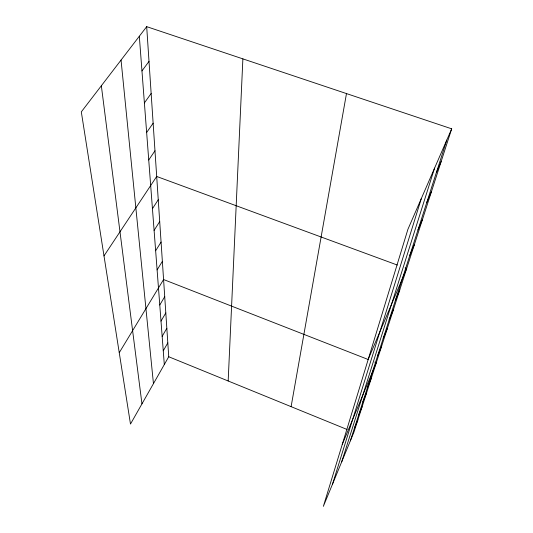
<?xml version="1.0" encoding="UTF-8"?>
<svg xmlns="http://www.w3.org/2000/svg" width="533" height="533" viewBox="0 0 533 533"><rect width="100%" height="100%" fill="white"/><g stroke="black" fill="none" stroke-linecap="round" stroke-linejoin="round"><path stroke-width="0.8" d="M228.171 380.988L242.881 58.877M291.105 406.652L346.477 93.581M332.532 484.091L421.37 198.416M341.713 461.818L434.575 168.115M350.368 440.824L446.774 140.099M451.691 128.826L353.892 432.256L323.358 506.35L407.905 229.337L451.691 128.826L146.688 26.65L81.309 111.877L130.485 424.055L168.734 356.75L146.688 26.65M362.833 401.929L366.584 392.881M358.449 415.613L362.12 406.732M354.298 428.559L357.896 419.837M342.246 444.469L376.318 362.68L374.792 362.087M367.484 387.438L371.308 378.223M377.637 355.744L381.635 346.177M389.157 319.833L393.327 309.9M383.214 338.368L387.298 328.621M395.506 300.026L399.777 289.905M368.276 359.169L406.672 268.492L405.113 267.919M409.844 255.294L414.314 244.787M417.979 229.923L422.556 219.216M426.786 202.453L431.47 191.554M436.354 172.619L441.151 161.526M163.258 350.807L167.808 342.892M162.159 336.35L166.836 328.308M160.999 321.099L165.803 312.931M159.773 304.989L164.724 296.701M119.245 352.706L163.578 279.532L368.696 359.702M157.102 269.905L162.358 261.357M155.643 250.75L161.073 242.069M154.09 230.383L159.707 221.575M152.438 208.689L158.248 199.748M103.995 255.9L156.689 176.463L397.312 265.041M148.734 159.973L154.976 150.779M146.642 132.51L153.138 123.196M144.39 102.916L151.152 93.495M141.958 70.929L149.007 61.408M168.734 356.75L347.103 429.491M101.343 85.76L141.958 403.861M121.044 60.076L153.451 383.633M139.32 36.257L164.304 364.539"/></g></svg>
